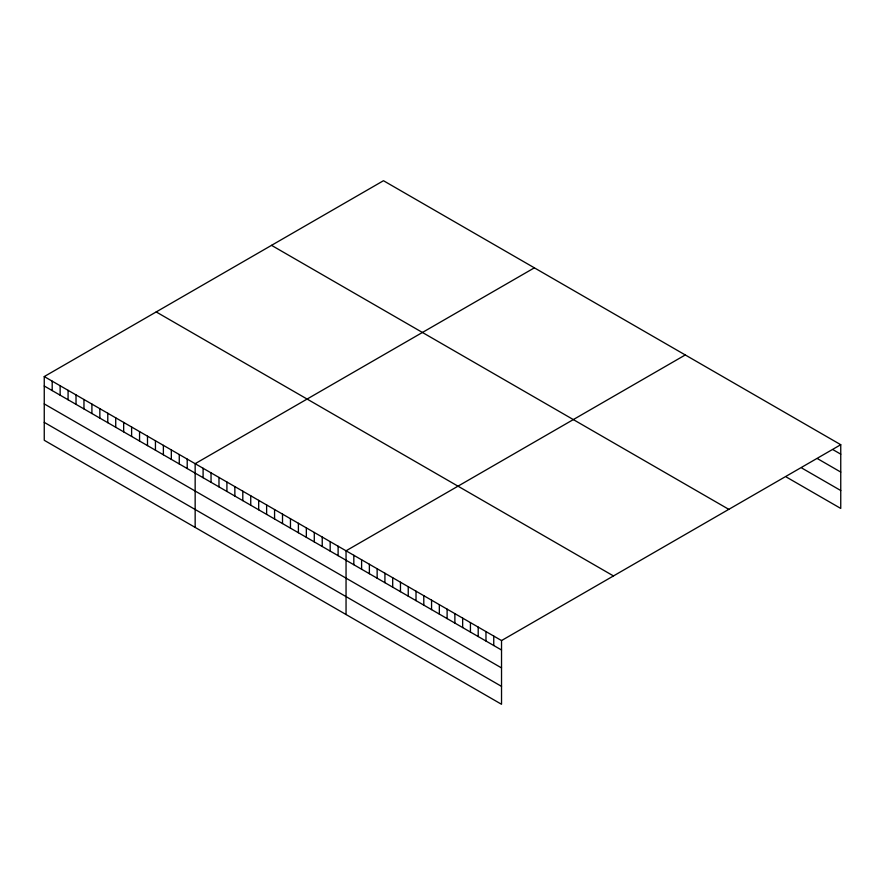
<?xml version="1.0" encoding="UTF-8"?>
<svg xmlns="http://www.w3.org/2000/svg" width="885" height="885" viewBox="0 0 885 885"><rect width="100%" height="100%" fill="white"/><g stroke="black" fill="none" stroke-linecap="round" stroke-linejoin="round"><path stroke-width="1.33" d="M44.25 376.567L501.529 640.563L501.529 704.283L44.25 440.287L44.25 376.567L383.47 180.717L840.75 444.712L840.75 508.433L786.334 477.026M534.374 267.834L195.154 463.685L195.154 527.405M685.278 354.951L346.046 550.802L346.046 614.522M501.529 640.563L840.75 444.712M832.973 449.668L840.75 454.16M817.43 458.607L840.75 472.07M801.876 468.088L840.75 490.522M271.529 245.344L728.809 509.351M156.191 311.929L613.471 575.936M44.25 386.004L501.529 650.01M44.25 403.914L501.529 667.921M44.25 422.366L501.529 686.373M493.753 636.083L493.753 645.519M485.976 631.591L485.976 641.028M478.199 627.1L478.199 636.547M470.433 622.62L470.433 632.056M462.656 618.128L462.656 627.565M454.879 613.637L454.879 623.084M447.113 609.157L447.113 618.593M439.336 604.665L439.336 614.101M431.559 600.174L431.559 609.61M423.793 595.682L423.793 605.13M416.016 591.202L416.016 600.638M408.239 586.711L408.239 596.147M400.462 582.219L400.462 591.667M392.697 577.739L392.697 587.175M384.92 573.248L384.92 582.684M377.143 568.756L377.143 578.204M369.377 564.265L369.377 573.712M361.6 559.785L361.6 569.221M353.823 555.293L353.823 564.73M338.114 546.222L338.114 555.658M330.171 541.631L330.171 551.078M322.228 537.051L322.228 546.487M314.286 532.46L314.286 541.908M306.343 527.88L306.343 537.317M298.4 523.289L298.4 532.737M290.457 518.71L290.457 528.146M282.514 514.119L282.514 523.566M274.571 509.539L274.571 518.975M266.628 504.948L266.628 514.395M258.685 500.368L258.685 509.804M250.743 495.777L250.743 505.224M242.8 491.197L242.8 500.633M234.857 486.606L234.857 496.054M226.914 482.026L226.914 491.463M218.982 477.435L218.982 486.883M211.039 472.856L211.039 482.292M203.096 468.265L203.096 477.712M187.211 459.094L187.211 468.541M179.268 454.514L179.268 463.95M171.325 449.923L171.325 459.37M163.382 445.343L163.382 454.779M155.439 440.763L155.439 450.199M147.496 436.172L147.496 445.609M139.553 431.592L139.553 441.029M131.611 427.001L131.611 436.438M123.668 422.422L123.668 431.858M115.725 417.831L115.725 427.267M107.782 413.251L107.782 422.687M99.85 408.66L99.85 418.096M91.907 404.08L91.907 413.516M83.964 399.489L83.964 408.925M76.021 394.909L76.021 404.345M68.079 390.318L68.079 399.755M60.136 385.738L60.136 395.175M52.193 381.147L52.193 390.584"/></g></svg>
